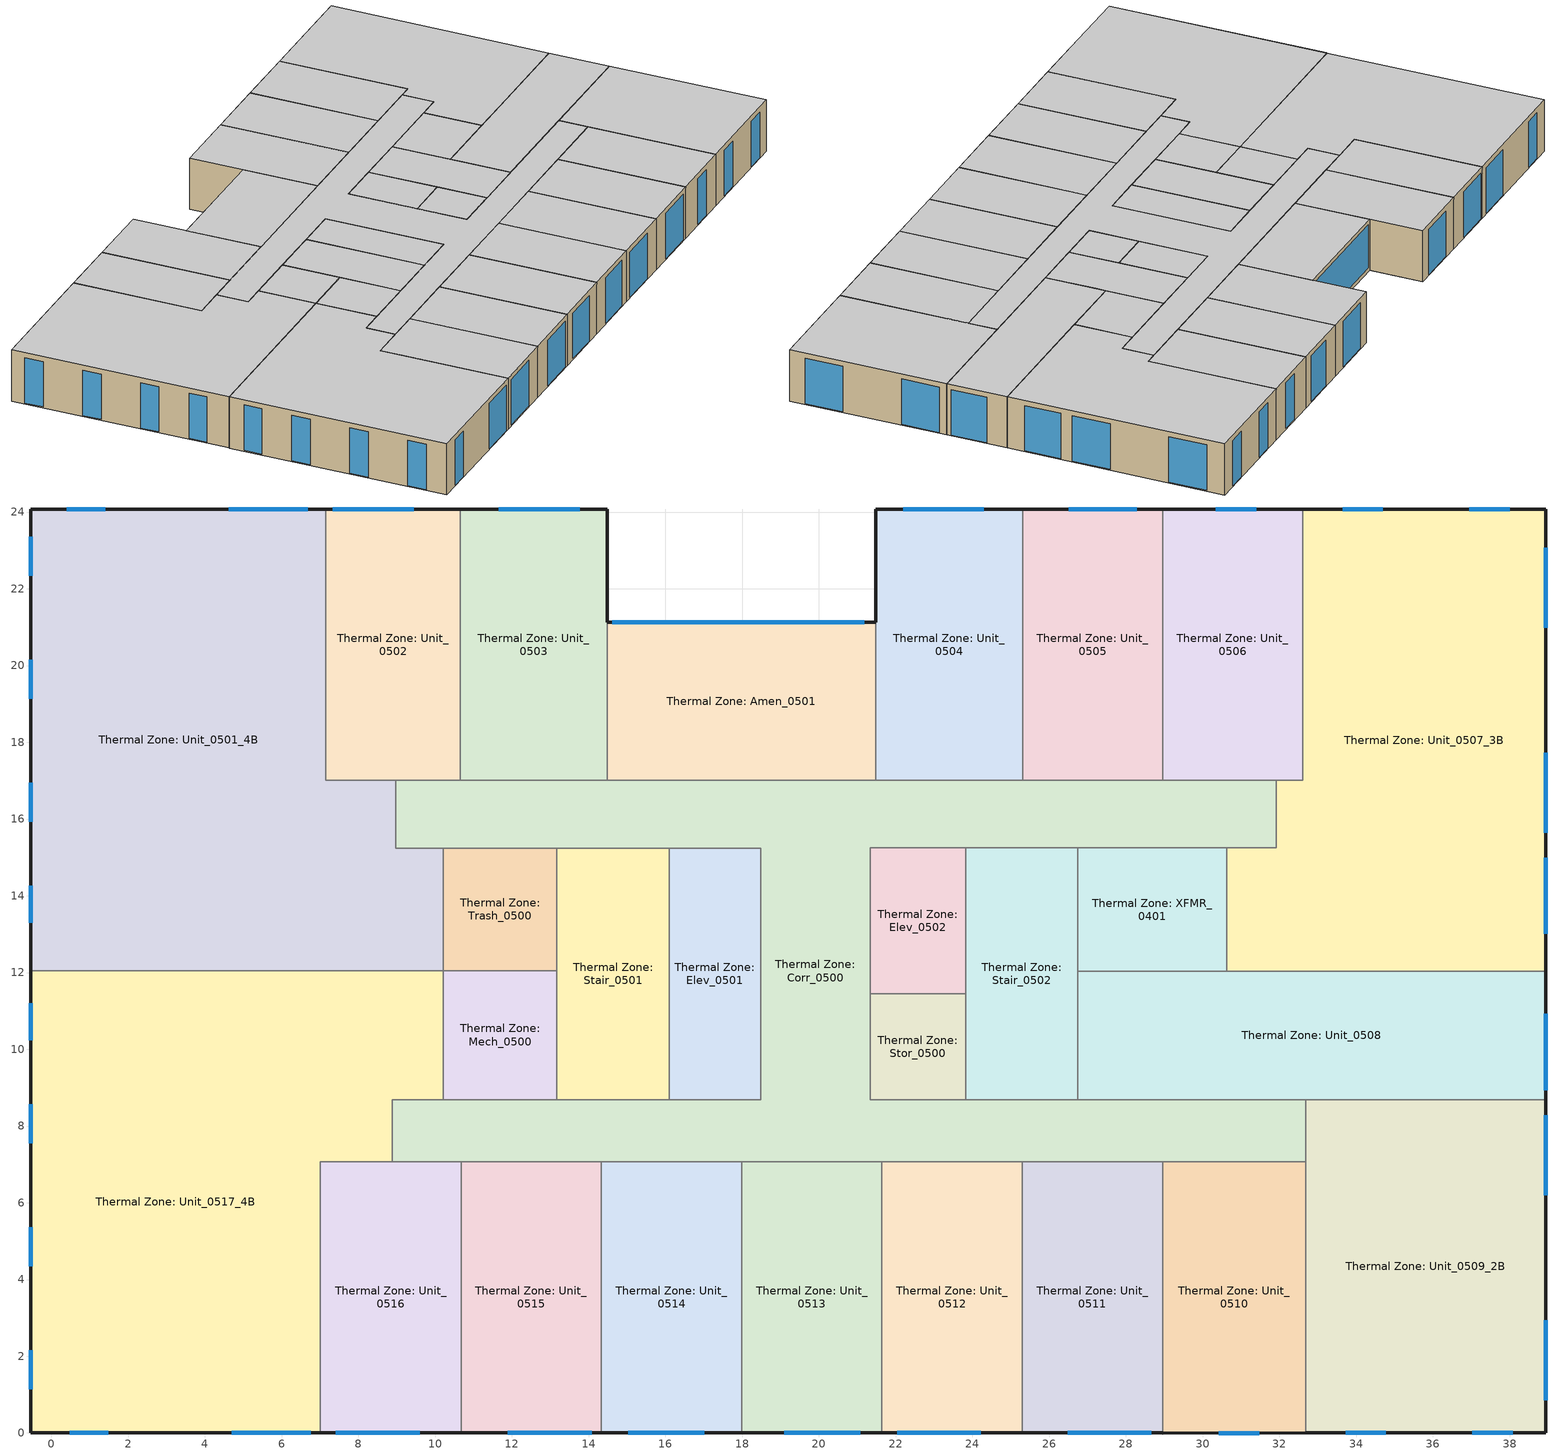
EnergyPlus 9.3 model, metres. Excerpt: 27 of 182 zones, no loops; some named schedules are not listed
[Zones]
Thermal Zone: Amen_0501
 floor to Thermal Zone: Amen_0400 (Interior Floor): 21.48,21.13 21.48,17.01 14.48,17.01 14.48,21.13 z14.35
 wall outside (SEC-2015 Comm Group R AG ExtWall SteelFrame: R-19 + R-8.5 CI): 21.48,21.13 14.48,21.13 z14.35:17.3
 wall to Thermal Zone: Unit_0504 (Interior Wall): 21.48,17.01 21.48,21.13 z14.35:17.3
 wall to Thermal Zone: Corr_0500 (Interior Wall): 14.48,17.01 21.48,17.01 z14.35:17.3
 wall to Thermal Zone: Unit_0503 (Interior Wall): 14.48,21.13 14.48,17.01 z14.35:17.3
 window (SEC-2015 Glazing - Fixed Metal Frame - SEW): 21.19,21.13 14.62,21.13 z14.58:17.06
 ceiling adiabatic (Interior Ceiling): 21.48,17.01 21.48,21.13 14.48,21.13 14.48,17.01 z17.3
Thermal Zone: Corr_0500
 floor to Thermal Zone: Corr_0400 (Interior Floor): 8.97,17.01 31.92,17.01 31.92,15.25 21.34,15.25 21.34,8.69 32.69,8.69 32.69,7.07 8.88,7.07 8.88,8.69 18.48,8.69 18.48,15.24 8.97,15.24 z14.35
 wall to Thermal Zone: Unit_0509_2B (Interior Wall): 32.69,7.07 32.69,8.69 z14.35:17.3
 wall to Thermal Zone: Unit_0510 (Interior Wall): 28.96,7.07 32.69,7.07 z14.35:17.3
 wall to Thermal Zone: Unit_0511 (Interior Wall): 25.3,7.07 28.96,7.07 z14.35:17.3
 wall to Thermal Zone: Unit_0512 (Interior Wall): 21.64,7.07 25.3,7.07 z14.35:17.3
 wall to Thermal Zone: Unit_0513 (Interior Wall): 18,7.07 21.64,7.07 z14.35:17.3
 wall to Thermal Zone: Unit_0514 (Interior Wall): 14.33,7.07 18,7.07 z14.35:17.3
 wall to Thermal Zone: Unit_0515 (Interior Wall): 10.68,7.07 14.33,7.07 z14.35:17.3
 wall to Thermal Zone: Unit_0516 (Interior Wall): 8.88,7.07 10.68,7.07 z14.35:17.3
 wall to Thermal Zone: Unit_0517_4B (Interior Wall): 10.21,8.69 8.88,8.69 8.88,7.07 z14.35:17.3
 wall to Thermal Zone: Mech_0500 (Interior Wall): 13.17,8.69 10.21,8.69 z14.35:17.3
 wall to Thermal Zone: Stair_0501 (Interior Wall): 16.1,8.69 13.17,8.69 / 13.17,15.24 16.1,15.24 z14.35:17.3
 wall to Thermal Zone: Elev_0501 (Interior Wall): 16.1,15.24 18.48,15.24 18.48,8.69 16.1,8.69 z14.35:17.3
 wall to Thermal Zone: Trash_0500 (Interior Wall): 10.21,15.24 13.17,15.24 z14.35:17.3
 wall to Thermal Zone: Unit_0501_4B (Interior Wall): 8.97,17.01 8.97,15.24 10.21,15.24 z14.35:17.3
 wall to Thermal Zone: Unit_0502 (Interior Wall): 10.66,17.01 8.97,17.01 z14.35:17.3
 wall to Thermal Zone: Unit_0503 (Interior Wall): 14.48,17.01 10.66,17.01 z14.35:17.3
 wall to Thermal Zone: Unit_0504 (Interior Wall): 25.31,17.01 21.48,17.01 z14.35:17.3
 wall to Thermal Zone: Unit_0505 (Interior Wall): 28.96,17.01 25.31,17.01 z14.35:17.3
 wall to Thermal Zone: Unit_0506 (Interior Wall): 31.92,17.01 28.96,17.01 z14.35:17.3
 wall to Thermal Zone: Unit_0507_3B (Interior Wall): 30.63,15.25 31.92,15.25 31.92,17.01 z14.35:17.3
 wall to Thermal Zone: XFMR_0401 (Interior Wall): 26.75,15.25 30.63,15.25 z14.35:17.3
 wall to Thermal Zone: Stair_0502 (Interior Wall): 23.83,15.25 26.75,15.25 / 26.75,8.69 23.83,8.69 z14.35:17.3
 wall to Thermal Zone: Elev_0502 (Interior Wall): 21.34,11.44 21.34,15.25 23.83,15.25 z14.35:17.3
 wall to Thermal Zone: Stor_0500 (Interior Wall): 23.83,8.69 21.34,8.69 21.34,11.44 z14.35:17.3
 wall to Thermal Zone: Unit_0508 (Interior Wall): 32.69,8.69 26.75,8.69 z14.35:17.3
 ceiling adiabatic (Interior Ceiling): 32.69,7.07 32.69,8.69 21.34,8.69 21.34,15.25 31.92,15.25 31.92,17.01 8.97,17.01 8.97,15.24 18.48,15.24 18.48,8.69 8.88,8.69 8.88,7.07 z17.3
Thermal Zone: Elev_0501
 floor to Thermal Zone: Elev_0401 (Interior Floor): 18.48,15.24 18.48,8.69 16.1,8.69 16.1,15.24 z14.35
 wall to Thermal Zone: Stair_0501 (Interior Wall): 16.1,15.24 16.1,8.69 z14.35:17.3
 ceiling adiabatic (Interior Ceiling): 16.1,8.69 18.48,8.69 18.48,15.24 16.1,15.24 z17.3
Thermal Zone: Elev_0502
 floor to Thermal Zone: Elev_0402 (Interior Floor): 23.83,15.25 23.83,11.44 21.34,11.44 21.34,15.25 z14.35
 wall to Thermal Zone: Stor_0500 (Interior Wall): 21.34,11.44 23.83,11.44 z14.35:17.3
 wall to Thermal Zone: Stair_0502 (Interior Wall): 23.83,11.44 23.83,15.25 z14.35:17.3
 ceiling adiabatic (Interior Ceiling): 23.83,11.44 23.83,15.25 21.34,15.25 21.34,11.44 z17.3
Thermal Zone: Mech_0500
 floor to Thermal Zone: Mech_0400 (Interior Floor): 13.17,12.05 13.17,8.69 10.21,8.69 10.21,12.05 z14.35
 wall to Thermal Zone: Trash_0500 (Interior Wall): 13.17,12.05 10.21,12.05 z14.35:17.3
 wall to Thermal Zone: Stair_0501 (Interior Wall): 13.17,8.69 13.17,12.05 z14.35:17.3
 wall to Thermal Zone: Unit_0517_4B (Interior Wall): 10.21,12.05 10.21,8.69 z14.35:17.3
 ceiling adiabatic (Interior Ceiling): 13.17,8.69 13.17,12.05 10.21,12.05 10.21,8.69 z17.3
Thermal Zone: Stair_0501
 floor to Thermal Zone: Stair_0401 (Interior Floor): 16.1,15.24 16.1,8.69 13.17,8.69 13.17,15.24 z14.35
 wall to Thermal Zone: Trash_0500 (Interior Wall): 13.17,15.24 13.17,12.05 z14.35:17.3
 ceiling adiabatic (Interior Ceiling): 13.17,8.69 16.1,8.69 16.1,15.24 13.17,15.24 z17.3
Thermal Zone: Stair_0502
 floor to Thermal Zone: Stair_0402 (Interior Floor): 26.75,15.25 26.75,8.69 23.83,8.69 23.83,15.25 z14.35
 wall to Thermal Zone: Stor_0500 (Interior Wall): 23.83,11.44 23.83,8.69 z14.35:17.3
 wall to Thermal Zone: XFMR_0401 (Interior Wall): 26.75,12.03 26.75,15.25 z14.35:17.3
 wall to Thermal Zone: Unit_0508 (Interior Wall): 26.75,8.69 26.75,11.48 26.75,12.03 z14.35:17.3
 ceiling adiabatic (Interior Ceiling): 26.75,8.69 26.75,15.25 23.83,15.25 23.83,8.69 z17.3
Thermal Zone: Stor_0500
 floor to Thermal Zone: Stor_0400 (Interior Floor): 21.34,11.44 23.83,11.44 23.83,8.69 21.34,8.69 z14.35
 ceiling adiabatic (Interior Ceiling): 23.83,8.69 23.83,11.44 21.34,11.44 21.34,8.69 z17.3
Thermal Zone: Trash_0500
 floor to Thermal Zone: Trash_0400 (Interior Floor): 13.17,15.24 13.17,12.05 10.21,12.05 10.21,15.24 z14.35
 wall to Thermal Zone: Unit_0501_4B (Interior Wall): 10.21,15.24 10.21,12.05 z14.35:17.3
 ceiling adiabatic (Interior Ceiling): 13.17,12.05 13.17,15.24 10.21,15.24 10.21,12.05 z17.3
Thermal Zone: Unit_0501_4B
 floor to Thermal Zone: Unit_0401_4B (Interior Floor): -0.53,24.08 7.15,24.08 7.15,17.01 8.97,17.01 8.97,15.24 10.21,15.24 10.21,12.05 -0.53,12.05 z14.35
 wall outside (SEC-2015 Comm Group R AG ExtWall SteelFrame: R-19 + R-8.5 CI): 7.15,24.08 -0.53,24.08 -0.53,12.05 z14.35:17.3
 wall to Thermal Zone: Unit_0502 (Interior Wall): 8.97,17.01 7.15,17.01 7.15,24.08 z14.35:17.3
 wall to Thermal Zone: Unit_0517_4B (Interior Wall): -0.53,12.05 10.21,12.05 z14.35:17.3
 window (SEC-2015 Glazing - Fixed Metal Frame - SEW): 6.69,24.08 4.62,24.08 / 1.41,24.08 0.4,24.08 z14.4:17.02
 window (SEC-2015 Glazing - Fixed Metal Frame - N 1): -0.53,23.36 -0.53,22.34 / -0.53,20.15 -0.53,19.13 / -0.53,16.94 -0.53,15.93 / -0.53,14.26 -0.53,13.29 z14.4:17.02
 ceiling adiabatic (Interior Ceiling): 10.21,12.05 10.21,15.24 8.97,15.24 8.97,17.01 7.15,17.01 7.15,24.08 -0.53,24.08 -0.53,12.05 z17.3
Thermal Zone: Unit_0502
 floor to Thermal Zone: Unit_0402 (Interior Floor): 10.66,24.08 10.66,17.01 7.15,17.01 7.15,24.08 z14.35
 wall outside (SEC-2015 Comm Group R AG ExtWall SteelFrame: R-19 + R-8.5 CI): 10.66,24.08 7.15,24.08 z14.35:17.3
 wall to Thermal Zone: Unit_0503 (Interior Wall): 10.66,17.01 10.66,17.07 10.66,24.08 z14.35:17.3
 window (SEC-2015 Glazing - Fixed Metal Frame - SEW): 9.45,24.08 7.33,24.08 z14.4:17.02
 ceiling adiabatic (Interior Ceiling): 10.66,17.01 10.66,24.08 7.15,24.08 7.15,17.01 z17.3
Thermal Zone: Unit_0503
 floor to Thermal Zone: Unit_0403 (Interior Floor): 10.66,24.08 14.48,24.08 14.48,17.01 10.66,17.01 z14.35
 wall outside (SEC-2015 Comm Group R AG ExtWall SteelFrame: R-19 + R-8.5 CI): 14.48,21.13 14.48,24.08 10.66,24.08 z14.35:17.3
 window (SEC-2015 Glazing - Fixed Metal Frame - SEW): 13.77,24.08 11.66,24.08 z14.4:17.02
 ceiling adiabatic (Interior Ceiling): 14.48,17.01 14.48,24.08 10.66,24.08 10.66,17.01 z17.3
Thermal Zone: Unit_0504
 floor to Thermal Zone: Unit_0404 (Interior Floor): 25.31,24.08 25.31,17.01 21.48,17.01 21.48,24.08 z14.35
 wall outside (SEC-2015 Comm Group R AG ExtWall SteelFrame: R-19 + R-8.5 CI): 25.31,24.08 21.48,24.08 21.48,21.13 z14.35:17.3
 wall to Thermal Zone: Unit_0505 (Interior Wall): 25.31,17.01 25.31,17.07 25.31,24.08 z14.35:17.3
 window (SEC-2015 Glazing - Fixed Metal Frame - SEW): 24.3,24.08 22.19,24.08 z14.4:17.02
 ceiling adiabatic (Interior Ceiling): 25.31,17.01 25.31,24.08 21.48,24.08 21.48,17.01 z17.3
Thermal Zone: Unit_0505
 floor to Thermal Zone: Unit_0405 (Interior Floor): 28.96,24.08 28.96,17.01 25.31,17.01 25.31,24.08 z14.35
 wall outside (SEC-2015 Comm Group R AG ExtWall SteelFrame: R-19 + R-8.5 CI): 28.96,24.08 25.31,24.08 z14.35:17.3
 wall to Thermal Zone: Unit_0506 (Interior Wall): 28.96,17.01 28.96,24.08 z14.35:17.3
 window (SEC-2015 Glazing - Fixed Metal Frame - SEW): 28.28,24.08 26.51,24.08 z14.4:17.02
 ceiling adiabatic (Interior Ceiling): 28.96,17.01 28.96,24.08 25.31,24.08 25.31,17.01 z17.3
Thermal Zone: Unit_0506
 floor to Thermal Zone: Unit_0406 (Interior Floor): 32.61,24.08 32.61,17.01 28.96,17.01 28.96,24.08 z14.35
 wall outside (SEC-2015 Comm Group R AG ExtWall SteelFrame: R-19 + R-8.5 CI): 32.61,24.08 28.96,24.08 z14.35:17.3
 wall to Thermal Zone: Unit_0507_3B (Interior Wall): 31.92,17.01 32.61,17.01 32.61,24.08 z14.35:17.3
 window (SEC-2015 Glazing - Fixed Metal Frame - SEW): 31.4,24.08 30.35,24.08 z14.4:17.02
 ceiling adiabatic (Interior Ceiling): 32.61,17.01 32.61,24.08 28.96,24.08 28.96,17.01 z17.3
Thermal Zone: Unit_0507_3B
 floor to Thermal Zone: Unit_0407_3B (Interior Floor): 38.94,24.08 38.94,12.03 30.63,12.03 30.63,15.25 31.92,15.25 31.92,17.01 32.61,17.01 32.61,24.08 z14.35
 wall outside (SEC-2015 Comm Group R AG ExtWall SteelFrame: R-19 + R-8.5 CI): 38.94,12.03 38.94,24.08 32.61,24.08 z14.35:17.3
 wall to Thermal Zone: Unit_0508 (Interior Wall): 30.63,12.03 32.79,12.03 38.94,12.03 z14.35:17.3
 wall to Thermal Zone: XFMR_0401 (Interior Wall): 30.63,15.25 30.63,12.03 z14.35:17.3
 window (SEC-2015 Glazing - Fixed Metal Frame - SEW): 38.94,13.01 38.94,14.99 / 38.94,15.64 38.94,17.73 / 38.94,20.98 38.94,23.07 / 38,24.08 36.95,24.08 / 34.7,24.08 33.65,24.08 z14.4:17.02
 ceiling adiabatic (Interior Ceiling): 38.94,12.03 38.94,24.08 32.61,24.08 32.61,17.01 31.92,17.01 31.92,15.25 30.63,15.25 30.63,12.03 z17.3
Thermal Zone: Unit_0508
 floor to Thermal Zone: Unit_0408 (Interior Floor): 38.94,12.03 38.94,8.69 26.75,8.69 26.75,12.03 z14.35
 wall outside (SEC-2015 Comm Group R AG ExtWall SteelFrame: R-19 + R-8.5 CI): 38.94,8.69 38.94,12.03 z14.35:17.3
 wall to Thermal Zone: XFMR_0401 (Interior Wall): 30.63,12.03 26.75,12.03 z14.35:17.3
 wall to Thermal Zone: Unit_0509_2B (Interior Wall): 32.69,8.69 38.94,8.69 z14.35:17.3
 window (SEC-2015 Glazing - Fixed Metal Frame - SEW): 38.94,8.93 38.94,10.92 z14.4:17.02
 ceiling adiabatic (Interior Ceiling): 38.94,8.69 38.94,12.03 26.75,12.03 26.75,8.69 z17.3
Thermal Zone: Unit_0509_2B
 floor to Thermal Zone: Unit_0409_2B (Interior Floor): 38.94,8.69 38.94,0 32.69,0 32.69,8.69 z14.35
 wall outside (SEC-2015 Comm Group R AG ExtWall SteelFrame: R-19 + R-8.5 CI): 32.69,0 38.94,0 38.94,8.69 z14.35:17.3
 wall to Thermal Zone: Unit_0510 (Interior Wall): 32.69,7.07 32.69,0 z14.35:17.3
 window (SEC-2015 Glazing - Fixed Metal Frame - SEW): 38.94,6.2 38.94,8.29 / 38.94,0.86 38.94,2.94 / 33.73,0 34.78,0 / 37.03,0 38.08,0 z14.4:17.02
 ceiling adiabatic (Interior Ceiling): 38.94,0 38.94,8.69 32.69,8.69 32.69,0 z17.3
Thermal Zone: Unit_0510
 floor to Thermal Zone: Unit_0410 (Interior Floor): 32.69,7.07 32.69,0 28.96,0 28.96,7.07 z14.35
 wall outside (SEC-2015 Comm Group R AG ExtWall SteelFrame: R-19 + R-8.5 CI): 28.96,0 32.69,0 z14.35:17.3
 wall to Thermal Zone: Unit_0511 (Interior Wall): 28.96,7.07 28.96,0 z14.35:17.3
 window (SEC-2015 Glazing - Fixed Metal Frame - SEW): 30.42,0 31.47,0 z14.4:17.02
 ceiling adiabatic (Interior Ceiling): 28.96,0 32.69,0 32.69,7.07 28.96,7.07 z17.3
Thermal Zone: Unit_0511
 floor to Thermal Zone: Unit_0411 (Interior Floor): 28.96,7.07 28.96,0 25.3,0 25.3,7.07 z14.35
 wall outside (SEC-2015 Comm Group R AG ExtWall SteelFrame: R-19 + R-8.5 CI): 25.3,0 28.96,0 z14.35:17.3
 wall to Thermal Zone: Unit_0512 (Interior Wall): 25.3,7.07 25.3,0 z14.35:17.3
 window (SEC-2015 Glazing - Fixed Metal Frame - SEW): 26.49,0 28.66,0 z14.4:17.02
 ceiling adiabatic (Interior Ceiling): 28.96,0 28.96,7.07 25.3,7.07 25.3,0 z17.3
Thermal Zone: Unit_0512
 floor to Thermal Zone: Unit_0412 (Interior Floor): 25.3,7.07 25.3,0 21.64,0 21.64,7.07 z14.35
 wall outside (SEC-2015 Comm Group R AG ExtWall SteelFrame: R-19 + R-8.5 CI): 21.64,0 25.3,0 z14.35:17.3
 wall to Thermal Zone: Unit_0513 (Interior Wall): 21.64,7.07 21.64,0 z14.35:17.3
 window (SEC-2015 Glazing - Fixed Metal Frame - SEW): 22.04,0 24.21,0 z14.4:17.02
 ceiling adiabatic (Interior Ceiling): 25.3,0 25.3,7.07 21.64,7.07 21.64,0 z17.3
Thermal Zone: Unit_0513
 floor to Thermal Zone: Unit_0413 (Interior Floor): 21.64,7.07 21.64,0 18,0 18,7.07 z14.35
 wall outside (SEC-2015 Comm Group R AG ExtWall SteelFrame: R-19 + R-8.5 CI): 18,0 21.64,0 z14.35:17.3
 wall to Thermal Zone: Unit_0514 (Interior Wall): 18,7.07 18,0 z14.35:17.3
 window (SEC-2015 Glazing - Fixed Metal Frame - SEW): 19.1,0 21.08,0 z14.4:17.02
 ceiling adiabatic (Interior Ceiling): 18,0 21.64,0 21.64,7.07 18,7.07 z17.3
Thermal Zone: Unit_0514
 floor to Thermal Zone: Unit_0414 (Interior Floor): 18,7.07 18,0 14.33,0 14.33,7.07 z14.35
 wall outside (SEC-2015 Comm Group R AG ExtWall SteelFrame: R-19 + R-8.5 CI): 14.33,0 18,0 z14.35:17.3
 wall to Thermal Zone: Unit_0515 (Interior Wall): 14.33,7.07 14.33,0 z14.35:17.3
 window (SEC-2015 Glazing - Fixed Metal Frame - SEW): 15.04,0 17.02,0 z14.4:17.02
 ceiling adiabatic (Interior Ceiling): 14.33,0 18,0 18,7.07 14.33,7.07 z17.3
Thermal Zone: Unit_0515
 floor to Thermal Zone: Unit_0415 (Interior Floor): 14.33,7.07 14.33,0 10.68,0 10.68,7.07 z14.35
 wall outside (SEC-2015 Comm Group R AG ExtWall SteelFrame: R-19 + R-8.5 CI): 10.68,0 14.33,0 z14.35:17.3
 wall to Thermal Zone: Unit_0516 (Interior Wall): 10.68,7.07 10.68,0 z14.35:17.3
 window (SEC-2015 Glazing - Fixed Metal Frame - SEW): 11.89,0 14.08,0 z14.4:17.02
 ceiling adiabatic (Interior Ceiling): 14.33,0 14.33,7.07 10.68,7.07 10.68,0 z17.3
Thermal Zone: Unit_0516
 floor to Thermal Zone: Unit_0416 (Interior Floor): 10.68,7.07 10.68,0 7.01,0 7.01,7.07 z14.35
 wall outside (SEC-2015 Comm Group R AG ExtWall SteelFrame: R-19 + R-8.5 CI): 7.01,0 10.68,0 z14.35:17.3
 wall to Thermal Zone: Unit_0517_4B (Interior Wall): 8.88,7.07 7.01,7.07 7.01,5.98 7.01,0 z14.35:17.3
 window (SEC-2015 Glazing - Fixed Metal Frame - SEW): 7.41,0 9.6,0 z14.4:17.02
 ceiling adiabatic (Interior Ceiling): 10.68,0 10.68,7.07 7.01,7.07 7.01,0 z17.3
Thermal Zone: Unit_0517_4B
 floor to Thermal Zone: Unit_0417_4B (Interior Floor): 10.21,12.05 10.21,8.69 8.88,8.69 8.88,7.07 7.01,7.07 7.01,0 -0.53,0 -0.53,12.05 z14.35
 wall outside (SEC-2015 Comm Group R AG ExtWall SteelFrame: R-19 + R-8.5 CI): -0.53,12.05 -0.53,12.04 -0.53,0 7.01,0 z14.35:17.3
 window (SEC-2015 Glazing - Fixed Metal Frame - SEW): 4.7,0 6.76,0 / 0.48,0 1.48,0 z14.4:17.02
 window (SEC-2015 Glazing - Fixed Metal Frame - N 1): -0.53,11.21 -0.53,10.24 / -0.53,8.57 -0.53,7.55 / -0.53,5.37 -0.53,4.35 / -0.53,2.16 -0.53,1.14 z14.4:17.02
 ceiling adiabatic (Interior Ceiling): 7.01,0 7.01,7.07 8.88,7.07 8.88,8.69 10.21,8.69 10.21,12.05 -0.53,12.05 -0.53,0 z17.3
Thermal Zone: XFMR_0401
 floor to Thermal Zone: Elec_0400 (Interior Floor): 30.63,15.25 30.63,12.03 26.75,12.03 26.75,15.25 z14.35
 ceiling adiabatic (Interior Ceiling): 30.63,12.03 30.63,15.25 26.75,15.25 26.75,12.03 z17.3
[Building]
1300 NE 45th: North Axis {deg}=90
[Site:Location]
SEATTLE: Latitude {deg}=47.45; Longitude {deg}=-122.3; Time Zone {hr}=-8; Elevation {m}=122
[SizingPeriod:DesignDay] Month=8; Day of Month=21; Day Type=SummerDesignDay; Daily Dry-Bulb Temperature Range {deltaC}=10.4; Dry-Bulb Temperature Range Modifier Type=DefaultMultipliers; Barometric Pressure {Pa}=99868; Wind Speed {m/s}=4.2; Wind Direction {deg}=350; Rain Indicator=No; Snow Indicator=No; Daylight Saving Time Indicator=No; Solar Model Indicator=ASHRAETau; ASHRAE Clear Sky Optical Depth for Beam Irradiance (taub)=0.352; ASHRAE Clear Sky Optical Depth for Diffuse Irradiance (taud)=2.561
Name | Maximum Dry-Bulb Temperature {C} | Humidity Condition Type | Wetbulb or DewPoint at Maximum Dry-Bulb {C} | Enthalpy at Maximum Dry-Bulb {J/kg}
SEATTLE Ann Clg .4% Condns DB=>MWB | 29.4 | Wetbulb | 18.3
SEATTLE Ann Clg .4% Condns DP=>MDB | 20.8 | Dewpoint | 15.9
SEATTLE Ann Clg .4% Condns Enth=>MDB | 28.2 | Enthalpy |  | 54700
SEATTLE Ann Clg .4% Condns WB=>MDB | 27.9 | Wetbulb | 19.2
[Material] Thermal Absorptance=0.9
Name | Roughness | Thickness {m} | Conductivity {W/m-K} | Density {kg/m3} | Specific Heat {J/kg-K} | Solar Absorptance | Visible Absorptance
5/8 in. Gypsum Board | MediumSmooth | 0.0159 | 0.16 | 800 | 1090 | 0.7 | 0.7
F16 Acoustic tile | MediumSmooth | 0.0191 | 0.06 | 368 | 590 | 0.3 | 0.3
G01a 19mm gypsum board | MediumSmooth | 0.019 | 0.16 | 800 | 1090 | 0.4 | 0.4
M11 100mm lightweight concrete | MediumRough | 0.1016 | 0.53 | 1280 | 840 | 0.5 | 0.5
R-19 Cavity (R-7.1 eff) | MediumSmooth | 0.0287823 | 0.0230188 | 16.0185 | 1130.436 | 0.7 | 0.7
R-8.5 CI | MediumSmooth | 0.0344576 | 0.0230188 | 16.0185 | 1130.436 | 0.7 | 0.7
Stucco - 7/8 inch | Smooth | 0.022352 | 0.701106 | 1855.1 | 837.36 | 0.7 | 0.7
[Material:AirGap]
Name | Thermal Resistance {m2-K/W}
F04 Wall air space resistance | 0.15
F05 Ceiling air space resistance | 0.18
[WindowMaterial:SimpleGlazingSystem] U-Factor {W/m2-K}=2.15774; Visible Transmittance=0.6
Name | Solar Heat Gain Coefficient
SEC-2015 Glazing - Fixed Metal Frame - N - Material | 0.53
SEC-2015 Glazing - Fixed Metal Frame - SEW - Material | 0.35
[Construction]
Interior Ceiling: M11 100mm lightweight concrete, F05 Ceiling air space resistance, F16 Acoustic tile
Interior Floor: F16 Acoustic tile, F05 Ceiling air space resistance, M11 100mm lightweight concrete
Interior Wall: G01a 19mm gypsum board, F04 Wall air space resistance, G01a 19mm gypsum board
SEC-2015 Comm Group R AG ExtWall SteelFrame: R-19 + R-8.5 CI: Stucco - 7/8 inch, 5/8 in. Gypsum Board, R-8.5 CI, R-19 Cavity (R-7.1 eff), 5/8 in. Gypsum Board
SEC-2015 Glazing - Fixed Metal Frame - N 1: SEC-2015 Glazing - Fixed Metal Frame - N - Material
SEC-2015 Glazing - Fixed Metal Frame - SEW: SEC-2015 Glazing - Fixed Metal Frame - SEW - Material
[Zone] Multiplier=6
Thermal Zone: Amen_0501; Thermal Zone: Corr_0500; Thermal Zone: Elev_0501; Thermal Zone: Elev_0502; Thermal Zone: Mech_0500; Thermal Zone: Stair_0501; Thermal Zone: Stair_0502; Thermal Zone: Stor_0500; Thermal Zone: Trash_0500; Thermal Zone: Unit_0501_4B; Thermal Zone: Unit_0502; Thermal Zone: Unit_0503; Thermal Zone: Unit_0504; Thermal Zone: Unit_0505; Thermal Zone: Unit_0506; Thermal Zone: Unit_0507_3B; Thermal Zone: Unit_0508; Thermal Zone: Unit_0509_2B; Thermal Zone: Unit_0510; Thermal Zone: Unit_0511; Thermal Zone: Unit_0512; Thermal Zone: Unit_0513; Thermal Zone: Unit_0514; Thermal Zone: Unit_0515; Thermal Zone: Unit_0516; Thermal Zone: Unit_0517_4B; Thermal Zone: XFMR_0401
[ZoneControl:Thermostat]
Name | Zone or ZoneList | Control Type Schedule | Control 1
Thermal Zone: Amen_0501 Thermostat | Thermal Zone: Amen_0501 | Thermal Zone: Amen_0501 Thermostat Schedule | Thermostat Setpoint Dual Setpoint 169
Thermal Zone: Corr_0500 Thermostat | Thermal Zone: Corr_0500 | Thermal Zone: Corr_0500 Thermostat Schedule | Thermostat Setpoint Dual Setpoint 156
Thermal Zone: Unit_0501_4B Thermostat | Thermal Zone: Unit_0501_4B | Thermal Zone: Unit_0501_4B Thermostat Schedule | Thermostat Setpoint Dual Setpoint 159
Thermal Zone: Unit_0502 Thermostat | Thermal Zone: Unit_0502 | Thermal Zone: Unit_0502 Thermostat Schedule | Thermostat Setpoint Dual Setpoint 168
Thermal Zone: Unit_0503 Thermostat | Thermal Zone: Unit_0503 | Thermal Zone: Unit_0503 Thermostat Schedule | Thermostat Setpoint Dual Setpoint 172
Thermal Zone: Unit_0504 Thermostat | Thermal Zone: Unit_0504 | Thermal Zone: Unit_0504 Thermostat Schedule | Thermostat Setpoint Dual Setpoint 160
Thermal Zone: Unit_0505 Thermostat | Thermal Zone: Unit_0505 | Thermal Zone: Unit_0505 Thermostat Schedule | Thermostat Setpoint Dual Setpoint 178
Thermal Zone: Unit_0506 Thermostat | Thermal Zone: Unit_0506 | Thermal Zone: Unit_0506 Thermostat Schedule | Thermostat Setpoint Dual Setpoint 167
Thermal Zone: Unit_0507_3B Thermostat | Thermal Zone: Unit_0507_3B | Thermal Zone: Unit_0507_3B Thermostat Schedule | Thermostat Setpoint Dual Setpoint 174
Thermal Zone: Unit_0508 Thermostat | Thermal Zone: Unit_0508 | Thermal Zone: Unit_0508 Thermostat Schedule | Thermostat Setpoint Dual Setpoint 165
Thermal Zone: Unit_0509_2B Thermostat | Thermal Zone: Unit_0509_2B | Thermal Zone: Unit_0509_2B Thermostat Schedule | Thermostat Setpoint Dual Setpoint 182
Thermal Zone: Unit_0510 Thermostat | Thermal Zone: Unit_0510 | Thermal Zone: Unit_0510 Thermostat Schedule | Thermostat Setpoint Dual Setpoint 179
Thermal Zone: Unit_0511 Thermostat | Thermal Zone: Unit_0511 | Thermal Zone: Unit_0511 Thermostat Schedule | Thermostat Setpoint Dual Setpoint 173
Thermal Zone: Unit_0512 Thermostat | Thermal Zone: Unit_0512 | Thermal Zone: Unit_0512 Thermostat Schedule | Thermostat Setpoint Dual Setpoint 176
Thermal Zone: Unit_0513 Thermostat | Thermal Zone: Unit_0513 | Thermal Zone: Unit_0513 Thermostat Schedule | Thermostat Setpoint Dual Setpoint 158
Thermal Zone: Unit_0514 Thermostat | Thermal Zone: Unit_0514 | Thermal Zone: Unit_0514 Thermostat Schedule | Thermostat Setpoint Dual Setpoint 171
Thermal Zone: Unit_0515 Thermostat | Thermal Zone: Unit_0515 | Thermal Zone: Unit_0515 Thermostat Schedule | Thermostat Setpoint Dual Setpoint 177
Thermal Zone: Unit_0516 Thermostat | Thermal Zone: Unit_0516 | Thermal Zone: Unit_0516 Thermostat Schedule | Thermostat Setpoint Dual Setpoint 181
Thermal Zone: Unit_0517_4B Thermostat | Thermal Zone: Unit_0517_4B | Thermal Zone: Unit_0517_4B Thermostat Schedule | Thermostat Setpoint Dual Setpoint 163
Thermal Zone: XFMR_0401 Thermostat | Thermal Zone: XFMR_0401 | Thermal Zone: XFMR_0401 Thermostat Schedule | Thermostat Setpoint Dual Setpoint 164
[ThermostatSetpoint:DualSetpoint]
Name | Heating Setpoint Temperature Schedule | Cooling Setpoint Temperature Schedule
Thermostat Setpoint Dual Setpoint 169 | SEC2015-MF-Amenity_HtgSetp | SEC2015-MF-Amenity_ClgSetp
Thermostat Setpoint Dual Setpoint 156 | SEC2015-MF-Corridor_HtgSetp | SEC2015-MF-Corridor_ClgSetp
Thermostat Setpoint Dual Setpoint 159; Thermostat Setpoint Dual Setpoint 168; Thermostat Setpoint Dual Setpoint 172; Thermostat Setpoint Dual Setpoint 160; Thermostat Setpoint Dual Setpoint 178; Thermostat Setpoint Dual Setpoint 167; Thermostat Setpoint Dual Setpoint 174; Thermostat Setpoint Dual Setpoint 165; Thermostat Setpoint Dual Setpoint 182; Thermostat Setpoint Dual Setpoint 179; Thermostat Setpoint Dual Setpoint 173; Thermostat Setpoint Dual Setpoint 176; Thermostat Setpoint Dual Setpoint 158; Thermostat Setpoint Dual Setpoint 171; Thermostat Setpoint Dual Setpoint 177; Thermostat Setpoint Dual Setpoint 181; Thermostat Setpoint Dual Setpoint 163 | SEC2015-MF-Apartment_HtgSetp | SEC2015-MF-Apartment_ClgSetp
Thermostat Setpoint Dual Setpoint 164 | SEC2015-MF-ElecMech_HtgSetp | SEC2015-MF-ElecMech_ClgSetp
[Sizing:Zone] Zone Cooling Design Supply Air Temperature Input Method=SupplyAirTemperature; Zone Cooling Design Supply Air Temperature {C}=12.7778; Zone Cooling Design Supply Air Temperature Difference {deltaC}=11.11; Zone Heating Design Supply Air Temperature Input Method=SupplyAirTemperature; Zone Heating Design Supply Air Temperature {C}=32.2222; Zone Heating Design Supply Air Temperature Difference {deltaC}=11.11; Zone Cooling Design Supply Air Humidity Ratio {kgWater/kgDryAir}=0.0085; Zone Heating Design Supply Air Humidity Ratio {kgWater/kgDryAir}=0.008; Cooling Design Air Flow Method=DesignDay; Cooling Design Air Flow Rate {m3/s}=0; Cooling Minimum Air Flow per Zone Floor Area {m3/s-m2}=0.000762; Cooling Minimum Air Flow {m3/s}=0; Cooling Minimum Air Flow Fraction=0; Heating Design Air Flow Method=DesignDay; Heating Design Air Flow Rate {m3/s}=0; Heating Maximum Air Flow per Zone Floor Area {m3/s-m2}=0.002032; Heating Maximum Air Flow {m3/s}=0.141576; Heating Maximum Air Flow Fraction=0.3; Account for Dedicated Outdoor Air System=No
Name | Design Specification Outdoor Air Object | Design Specification Zone Air Distribution Object
Thermal Zone: Amen_0501 | SEC-2015 MF-Amenity Ventilation | Thermal Zone: Amen_0501 Design Spec Zone Air Dist
Thermal Zone: Corr_0500 | SEC-2015 MF-Corridor Ventilation | Thermal Zone: Corr_0500 Design Spec Zone Air Dist
Thermal Zone: Elev_0501 | SEC-2015 MF-Stair Ventilation | Thermal Zone: Elev_0501 Design Spec Zone Air Dist
Thermal Zone: Elev_0502 | SEC-2015 MF-Stair Ventilation | Thermal Zone: Elev_0502 Design Spec Zone Air Dist
Thermal Zone: Mech_0500 | SEC-2015 MF-Elec/MechRoom Ventilation | Thermal Zone: Mech_0500 Design Spec Zone Air Dist
Thermal Zone: Stair_0501 | SEC-2015 MF-Stair Ventilation | Thermal Zone: Stair_0501 Design Spec Zone Air Dist
Thermal Zone: Stair_0502 | SEC-2015 MF-Stair Ventilation | Thermal Zone: Stair_0502 Design Spec Zone Air Dist
Thermal Zone: Stor_0500 | SEC-2015 MF-Storage Ventilation | Thermal Zone: Stor_0500 Design Spec Zone Air Dist
Thermal Zone: Trash_0500 | SEC-2015 MF-Storage Ventilation | Thermal Zone: Trash_0500 Design Spec Zone Air Dist
Thermal Zone: Unit_0501_4B | SEC-2015 MF-Apartment Ventilation | Thermal Zone: Unit_0501_4B Design Spec Zone Air Dist
Thermal Zone: Unit_0502 | SEC-2015 MF-Apartment Ventilation | Thermal Zone: Unit_0502 Design Spec Zone Air Dist
Thermal Zone: Unit_0503 | SEC-2015 MF-Apartment Ventilation | Thermal Zone: Unit_0503 Design Spec Zone Air Dist
Thermal Zone: Unit_0504 | SEC-2015 MF-Apartment Ventilation | Thermal Zone: Unit_0504 Design Spec Zone Air Dist
Thermal Zone: Unit_0505 | SEC-2015 MF-Apartment Ventilation | Thermal Zone: Unit_0505 Design Spec Zone Air Dist
Thermal Zone: Unit_0506 | SEC-2015 MF-Apartment Ventilation | Thermal Zone: Unit_0506 Design Spec Zone Air Dist
Thermal Zone: Unit_0507_3B | SEC-2015 MF-Apartment Ventilation | Thermal Zone: Unit_0507_3B Design Spec Zone Air Dist
Thermal Zone: Unit_0508 | SEC-2015 MF-Apartment Ventilation | Thermal Zone: Unit_0508 Design Spec Zone Air Dist
Thermal Zone: Unit_0509_2B | SEC-2015 MF-Apartment Ventilation | Thermal Zone: Unit_0509_2B Design Spec Zone Air Dist
Thermal Zone: Unit_0510 | SEC-2015 MF-Apartment Ventilation | Thermal Zone: Unit_0510 Design Spec Zone Air Dist
Thermal Zone: Unit_0511 | SEC-2015 MF-Apartment Ventilation | Thermal Zone: Unit_0511 Design Spec Zone Air Dist
Thermal Zone: Unit_0512 | SEC-2015 MF-Apartment Ventilation | Thermal Zone: Unit_0512 Design Spec Zone Air Dist
Thermal Zone: Unit_0513 | SEC-2015 MF-Apartment Ventilation | Thermal Zone: Unit_0513 Design Spec Zone Air Dist
Thermal Zone: Unit_0514 | SEC-2015 MF-Apartment Ventilation | Thermal Zone: Unit_0514 Design Spec Zone Air Dist
Thermal Zone: Unit_0515 | SEC-2015 MF-Apartment Ventilation | Thermal Zone: Unit_0515 Design Spec Zone Air Dist
Thermal Zone: Unit_0516 | SEC-2015 MF-Apartment Ventilation | Thermal Zone: Unit_0516 Design Spec Zone Air Dist
Thermal Zone: Unit_0517_4B | SEC-2015 MF-Apartment Ventilation | Thermal Zone: Unit_0517_4B Design Spec Zone Air Dist
Thermal Zone: XFMR_0401 | SEC-2015 MF-Elec/MechRoom Ventilation | Thermal Zone: XFMR_0401 Design Spec Zone Air Dist
[DesignSpecification:ZoneAirDistribution] Zone Air Distribution Effectiveness in Heating Mode=0.8
Thermal Zone: Amen_0501 Design Spec Zone Air Dist; Thermal Zone: Corr_0500 Design Spec Zone Air Dist; Thermal Zone: Elev_0501 Design Spec Zone Air Dist; Thermal Zone: Elev_0502 Design Spec Zone Air Dist; Thermal Zone: Mech_0500 Design Spec Zone Air Dist; Thermal Zone: Stair_0501 Design Spec Zone Air Dist; Thermal Zone: Stair_0502 Design Spec Zone Air Dist; Thermal Zone: Stor_0500 Design Spec Zone Air Dist; Thermal Zone: Trash_0500 Design Spec Zone Air Dist; Thermal Zone: Unit_0501_4B Design Spec Zone Air Dist; Thermal Zone: Unit_0502 Design Spec Zone Air Dist; Thermal Zone: Unit_0503 Design Spec Zone Air Dist; Thermal Zone: Unit_0504 Design Spec Zone Air Dist; Thermal Zone: Unit_0505 Design Spec Zone Air Dist; Thermal Zone: Unit_0506 Design Spec Zone Air Dist; Thermal Zone: Unit_0507_3B Design Spec Zone Air Dist; Thermal Zone: Unit_0508 Design Spec Zone Air Dist; Thermal Zone: Unit_0509_2B Design Spec Zone Air Dist; Thermal Zone: Unit_0510 Design Spec Zone Air Dist; Thermal Zone: Unit_0511 Design Spec Zone Air Dist; Thermal Zone: Unit_0512 Design Spec Zone Air Dist; Thermal Zone: Unit_0513 Design Spec Zone Air Dist; Thermal Zone: Unit_0514 Design Spec Zone Air Dist; Thermal Zone: Unit_0515 Design Spec Zone Air Dist; Thermal Zone: Unit_0516 Design Spec Zone Air Dist; Thermal Zone: Unit_0517_4B Design Spec Zone Air Dist; Thermal Zone: XFMR_0401 Design Spec Zone Air Dist
[DesignSpecification:OutdoorAir] Outdoor Air Method=Sum; Outdoor Air Flow per Zone {m3/s}=0; Outdoor Air Flow Air Changes per Hour {1/hr}=0
Name | Outdoor Air Flow per Person {m3/s-person} | Outdoor Air Flow per Zone Floor Area {m3/s-m2}
SEC-2015 MF-Amenity Ventilation | 0.00235974 | 0.0006096
SEC-2015 MF-Corridor Ventilation; SEC-2015 MF-Storage Ventilation | 0 | 0.0006096
SEC-2015 MF-Elec/MechRoom Ventilation; SEC-2015 MF-Stair Ventilation | 0 | 0.0003048
SEC-2015 MF-Apartment Ventilation | 0.00235974 | 0.0003048
[ZoneVentilation:DesignFlowRate]
Name | Zone or ZoneList | Schedule | Design Flow Rate Calculation Method | Flow Rate per Person {m3/s-person} | Flow Rate per Zone Floor Area {m3/s-m2}
Thermal Zone: Amen_0501 Ventilation per Person | Thermal Zone: Amen_0501 | MidriseApartment Apartment Occ | Flow/Person | 0.00235974
Thermal Zone: Amen_0501 Ventilation per Floor Area | Thermal Zone: Amen_0501 | Always_On | Flow/Area |  | 0.0006096
Thermal Zone: Corr_0500 Ventilation per Floor Area | Thermal Zone: Corr_0500 | Always_On | Flow/Area |  | 0.0006096
Thermal Zone: Elev_0501 Ventilation per Floor Area | Thermal Zone: Elev_0501 | Always_On | Flow/Area |  | 0.0003048
Thermal Zone: Elev_0502 Ventilation per Floor Area | Thermal Zone: Elev_0502 | Always_On | Flow/Area |  | 0.0003048
Thermal Zone: Mech_0500 Ventilation per Floor Area | Thermal Zone: Mech_0500 | Always_On | Flow/Area |  | 0.0003048
Thermal Zone: Stair_0501 Ventilation per Floor Area | Thermal Zone: Stair_0501 | Always_On | Flow/Area |  | 0.0003048
Thermal Zone: Stair_0502 Ventilation per Floor Area | Thermal Zone: Stair_0502 | Always_On | Flow/Area |  | 0.0003048
Thermal Zone: Stor_0500 Ventilation per Floor Area | Thermal Zone: Stor_0500 | Always_On | Flow/Area |  | 0.0006096
Thermal Zone: Trash_0500 Ventilation per Floor Area | Thermal Zone: Trash_0500 | Always_On | Flow/Area |  | 0.0006096
Thermal Zone: Unit_0501_4B Ventilation per Person | Thermal Zone: Unit_0501_4B | MidriseApartment Apartment Occ | Flow/Person | 0.00235974
Thermal Zone: Unit_0501_4B Ventilation per Floor Area | Thermal Zone: Unit_0501_4B | Always_On | Flow/Area |  | 0.0003048
Thermal Zone: Unit_0502 Ventilation per Person | Thermal Zone: Unit_0502 | MidriseApartment Apartment Occ | Flow/Person | 0.00235974
Thermal Zone: Unit_0502 Ventilation per Floor Area | Thermal Zone: Unit_0502 | Always_On | Flow/Area |  | 0.0003048
Thermal Zone: Unit_0503 Ventilation per Person | Thermal Zone: Unit_0503 | MidriseApartment Apartment Occ | Flow/Person | 0.00235974
Thermal Zone: Unit_0503 Ventilation per Floor Area | Thermal Zone: Unit_0503 | Always_On | Flow/Area |  | 0.0003048
Thermal Zone: Unit_0504 Ventilation per Person | Thermal Zone: Unit_0504 | MidriseApartment Apartment Occ | Flow/Person | 0.00235974
Thermal Zone: Unit_0504 Ventilation per Floor Area | Thermal Zone: Unit_0504 | Always_On | Flow/Area |  | 0.0003048
Thermal Zone: Unit_0505 Ventilation per Person | Thermal Zone: Unit_0505 | MidriseApartment Apartment Occ | Flow/Person | 0.00235974
Thermal Zone: Unit_0505 Ventilation per Floor Area | Thermal Zone: Unit_0505 | Always_On | Flow/Area |  | 0.0003048
Thermal Zone: Unit_0506 Ventilation per Person | Thermal Zone: Unit_0506 | MidriseApartment Apartment Occ | Flow/Person | 0.00235974
Thermal Zone: Unit_0506 Ventilation per Floor Area | Thermal Zone: Unit_0506 | Always_On | Flow/Area |  | 0.0003048
Thermal Zone: Unit_0507_3B Ventilation per Person | Thermal Zone: Unit_0507_3B | MidriseApartment Apartment Occ | Flow/Person | 0.00235974
Thermal Zone: Unit_0507_3B Ventilation per Floor Area | Thermal Zone: Unit_0507_3B | Always_On | Flow/Area |  | 0.0003048
Thermal Zone: Unit_0508 Ventilation per Person | Thermal Zone: Unit_0508 | MidriseApartment Apartment Occ | Flow/Person | 0.00235974
Thermal Zone: Unit_0508 Ventilation per Floor Area | Thermal Zone: Unit_0508 | Always_On | Flow/Area |  | 0.0003048
Thermal Zone: Unit_0509_2B Ventilation per Person | Thermal Zone: Unit_0509_2B | MidriseApartment Apartment Occ | Flow/Person | 0.00235974
Thermal Zone: Unit_0509_2B Ventilation per Floor Area | Thermal Zone: Unit_0509_2B | Always_On | Flow/Area |  | 0.0003048
Thermal Zone: Unit_0510 Ventilation per Person | Thermal Zone: Unit_0510 | MidriseApartment Apartment Occ | Flow/Person | 0.00235974
Thermal Zone: Unit_0510 Ventilation per Floor Area | Thermal Zone: Unit_0510 | Always_On | Flow/Area |  | 0.0003048
Thermal Zone: Unit_0511 Ventilation per Person | Thermal Zone: Unit_0511 | MidriseApartment Apartment Occ | Flow/Person | 0.00235974
Thermal Zone: Unit_0511 Ventilation per Floor Area | Thermal Zone: Unit_0511 | Always_On | Flow/Area |  | 0.0003048
Thermal Zone: Unit_0512 Ventilation per Person | Thermal Zone: Unit_0512 | MidriseApartment Apartment Occ | Flow/Person | 0.00235974
Thermal Zone: Unit_0512 Ventilation per Floor Area | Thermal Zone: Unit_0512 | Always_On | Flow/Area |  | 0.0003048
Thermal Zone: Unit_0513 Ventilation per Person | Thermal Zone: Unit_0513 | MidriseApartment Apartment Occ | Flow/Person | 0.00235974
Thermal Zone: Unit_0513 Ventilation per Floor Area | Thermal Zone: Unit_0513 | Always_On | Flow/Area |  | 0.0003048
Thermal Zone: Unit_0514 Ventilation per Person | Thermal Zone: Unit_0514 | MidriseApartment Apartment Occ | Flow/Person | 0.00235974
Thermal Zone: Unit_0514 Ventilation per Floor Area | Thermal Zone: Unit_0514 | Always_On | Flow/Area |  | 0.0003048
Thermal Zone: Unit_0515 Ventilation per Person | Thermal Zone: Unit_0515 | MidriseApartment Apartment Occ | Flow/Person | 0.00235974
Thermal Zone: Unit_0515 Ventilation per Floor Area | Thermal Zone: Unit_0515 | Always_On | Flow/Area |  | 0.0003048
Thermal Zone: Unit_0516 Ventilation per Person | Thermal Zone: Unit_0516 | MidriseApartment Apartment Occ | Flow/Person | 0.00235974
Thermal Zone: Unit_0516 Ventilation per Floor Area | Thermal Zone: Unit_0516 | Always_On | Flow/Area |  | 0.0003048
Thermal Zone: Unit_0517_4B Ventilation per Person | Thermal Zone: Unit_0517_4B | MidriseApartment Apartment Occ | Flow/Person | 0.00235974
Thermal Zone: Unit_0517_4B Ventilation per Floor Area | Thermal Zone: Unit_0517_4B | Always_On | Flow/Area |  | 0.0003048
Thermal Zone: XFMR_0401 Ventilation per Floor Area | Thermal Zone: XFMR_0401 | Always_On | Flow/Area |  | 0.0003048
[OtherEquipment]
Other Equipment 3: Fuel Type=None; Zone or ZoneList=Thermal Zone: XFMR_0401; Schedule=Always On; Design Level Calculation Method=EquipmentLevel; Design Level {W}=0
[Exterior:Lights] Schedule=Always On Discrete; Design Level {W}=0
Name | Control Option
Exterior Lights | AstronomicalClock
Lights Garage
[Zone equipment]
Thermal Zone: Amen_0501: Thermal Zone: Amen_0501 Ideal Loads Air System
Thermal Zone: Corr_0500: Thermal Zone: Corr_0500 Ideal Loads Air System
Thermal Zone: Elev_0501: Thermal Zone: Elev_0501 Ideal Loads Air System
Thermal Zone: Elev_0502: Thermal Zone: Elev_0502 Ideal Loads Air System
Thermal Zone: Mech_0500: Thermal Zone: Mech_0500 Ideal Loads Air System
Thermal Zone: Stair_0501: Thermal Zone: Stair_0501 Ideal Loads Air System
Thermal Zone: Stair_0502: Thermal Zone: Stair_0502 Ideal Loads Air System
Thermal Zone: Stor_0500: Thermal Zone: Stor_0500 Ideal Loads Air System
Thermal Zone: Trash_0500: Thermal Zone: Trash_0500 Ideal Loads Air System
Thermal Zone: Unit_0501_4B: Thermal Zone: Unit_0501_4B Ideal Loads Air System
Thermal Zone: Unit_0502: Thermal Zone: Unit_0502 Ideal Loads Air System
Thermal Zone: Unit_0503: Thermal Zone: Unit_0503 Ideal Loads Air System
Thermal Zone: Unit_0504: Thermal Zone: Unit_0504 Ideal Loads Air System
Thermal Zone: Unit_0505: Thermal Zone: Unit_0505 Ideal Loads Air System
Thermal Zone: Unit_0506: Thermal Zone: Unit_0506 Ideal Loads Air System
Thermal Zone: Unit_0507_3B: Thermal Zone: Unit_0507_3B Ideal Loads Air System
Thermal Zone: Unit_0508: Thermal Zone: Unit_0508 Ideal Loads Air System
Thermal Zone: Unit_0509_2B: Thermal Zone: Unit_0509_2B Ideal Loads Air System
Thermal Zone: Unit_0510: Thermal Zone: Unit_0510 Ideal Loads Air System
Thermal Zone: Unit_0511: Thermal Zone: Unit_0511 Ideal Loads Air System
Thermal Zone: Unit_0512: Thermal Zone: Unit_0512 Ideal Loads Air System
Thermal Zone: Unit_0513: Thermal Zone: Unit_0513 Ideal Loads Air System
Thermal Zone: Unit_0514: Thermal Zone: Unit_0514 Ideal Loads Air System
Thermal Zone: Unit_0515: Thermal Zone: Unit_0515 Ideal Loads Air System
Thermal Zone: Unit_0516: Thermal Zone: Unit_0516 Ideal Loads Air System
Thermal Zone: Unit_0517_4B: Thermal Zone: Unit_0517_4B Ideal Loads Air System
Thermal Zone: XFMR_0401: Thermal Zone: XFMR_0401 Ideal Loads Air System
[Schedule:Compact]
Thermal Zone: Amen_0501 Thermostat Schedule; Thermal Zone: Corr_0500 Thermostat Schedule; Thermal Zone: Unit_0501_4B Thermostat Schedule; Thermal Zone: Unit_0502 Thermostat Schedule; Thermal Zone: Unit_0503 Thermostat Schedule; Thermal Zone: Unit_0504 Thermostat Schedule; Thermal Zone: Unit_0505 Thermostat Schedule; Thermal Zone: Unit_0506 Thermostat Schedule; Thermal Zone: Unit_0507_3B Thermostat Schedule; Thermal Zone: Unit_0508 Thermostat Schedule; Thermal Zone: Unit_0509_2B Thermostat Schedule; Thermal Zone: Unit_0510 Thermostat Schedule; Thermal Zone: Unit_0511 Thermostat Schedule; Thermal Zone: Unit_0512 Thermostat Schedule; Thermal Zone: Unit_0513 Thermostat Schedule; Thermal Zone: Unit_0514 Thermostat Schedule; Thermal Zone: Unit_0515 Thermostat Schedule; Thermal Zone: Unit_0516 Thermostat Schedule; Thermal Zone: Unit_0517_4B Thermostat Schedule; Thermal Zone: XFMR_0401 Thermostat Schedule: Through: 12/31, For: AllDays, Until: 24:00, 4
[Schedule:Day:Interval]
MidriseApartment Office HtgSetp Default Schedule 1: No, 07:00, 15.5556, 08:00, 18.3333, 23:00, 21.1111, 24:00, 15.6
MidriseApartment Office HtgSetp Summer Design Day 1; Schedule Day 8; Schedule Day 7: No, 24:00, 15.6
MidriseApartment Office HtgSetp Winter Design Day 1: No, 07:00, 15.6, 08:00, 18.3, 17:00, 21.1, 18:00, 18.3, 24:00, 15.6
MidriseApartment Office ClgSetp Default Schedule 1: No, 07:00, 29.4444, 08:00, 26.6667, 23:00, 23.8889, 24:00, 29.4
MidriseApartment Office ClgSetp Summer Design Day 1: No, 07:00, 29.4, 08:00, 26.7, 17:00, 23.9, 18:00, 26.7, 24:00, 29.4
MidriseApartment Office ClgSetp Winter Design Day 1: No, 24:00, 29.4
Schedule Day 1: No, 05:00, 15.5556, 22:00, 18.3333, 24:00, 15.5556
Schedule Day 6: No, 06:00, 31.1111, 22:00, 27.7778, 24:00, 31.1111
Schedule Day 11; Schedule Day 10: No, 24:00, 40
Schedule Day 13; Schedule Day 12: No, 24:00, 29.4444
MidriseApartment Apartment HtgSetp Default Schedule: No, 08:00, 21.1, 23:00, 22.2222, 24:00, 21.1111
Schedule Day 5; Schedule Day 4: No, 24:00, 21.1
MidriseApartment Apartment ClgSetp Default Schedule: No, 10:00, 25.5556, 16:00, 26.6667, 24:00, 25.5556
Schedule Day 3; Schedule Day 2: No, 24:00, 23.9
Always On Default: No, 24:00, 1
MidriseApartment Apartment Occ Default Schedule; MidriseApartment Apartment Occ Summer Design Day; MidriseApartment Apartment Occ Winter Design Day: No, 07:00, 1, 08:00, 0.85, 09:00, 0.39, 16:00, 0.25, 17:00, 0.3, 18:00, 0.52, 21:00, 0.87, 24:00, 1
[Schedule:Week:Daily]
SEC2015-MF-Amenity_HtgSetp Week Rule - Jan1-Dec31: MidriseApartment Office HtgSetp Default Schedule 1, MidriseApartment Office HtgSetp Default Schedule 1, MidriseApartment Office HtgSetp Default Schedule 1, MidriseApartment Office HtgSetp Default Schedule 1, MidriseApartment Office HtgSetp Default Schedule 1, MidriseApartment Office HtgSetp Default Schedule 1, MidriseApartment Office HtgSetp Default Schedule 1, MidriseApartment Office HtgSetp Default Schedule 1, MidriseApartment Office HtgSetp Summer Design Day 1, MidriseApartment Office HtgSetp Winter Design Day 1, MidriseApartment Office HtgSetp Default Schedule 1, MidriseApartment Office HtgSetp Default Schedule 1
SEC2015-MF-Amenity_ClgSetp Week Rule - Jan1-Dec31: MidriseApartment Office ClgSetp Default Schedule 1, MidriseApartment Office ClgSetp Default Schedule 1, MidriseApartment Office ClgSetp Default Schedule 1, MidriseApartment Office ClgSetp Default Schedule 1, MidriseApartment Office ClgSetp Default Schedule 1, MidriseApartment Office ClgSetp Default Schedule 1, MidriseApartment Office ClgSetp Default Schedule 1, MidriseApartment Office ClgSetp Default Schedule 1, MidriseApartment Office ClgSetp Summer Design Day 1, MidriseApartment Office ClgSetp Winter Design Day 1, MidriseApartment Office ClgSetp Default Schedule 1, MidriseApartment Office ClgSetp Default Schedule 1
SEC2015-MF-Corridor_HtgSetp Week Rule - Jan1-Dec31: Schedule Day 1, Schedule Day 1, Schedule Day 1, Schedule Day 1, Schedule Day 1, Schedule Day 1, Schedule Day 1, Schedule Day 1, Schedule Day 8, Schedule Day 7, Schedule Day 1, Schedule Day 1
SEC2015-MF-Corridor_ClgSetp Week Rule - Jan1-Dec31: Schedule Day 6, Schedule Day 6, Schedule Day 6, Schedule Day 6, Schedule Day 6, Schedule Day 6, Schedule Day 6, Schedule Day 6, Schedule Day 11, Schedule Day 10, Schedule Day 6, Schedule Day 6
SEC2015-MF-ElecMech_HtgSetp Week Rule - Jan1-Dec31: Schedule Day 13, Schedule Day 13, Schedule Day 13, Schedule Day 13, Schedule Day 13, Schedule Day 13, Schedule Day 13, Schedule Day 13, Schedule Day 13, Schedule Day 13, Schedule Day 13, Schedule Day 13
SEC2015-MF-ElecMech_ClgSetp Week Rule - Jan1-Dec31: Schedule Day 12, Schedule Day 12, Schedule Day 12, Schedule Day 12, Schedule Day 12, Schedule Day 12, Schedule Day 12, Schedule Day 12, Schedule Day 12, Schedule Day 12, Schedule Day 12, Schedule Day 12
SEC2015-MF-Apartment_HtgSetp Week Rule - Jan1-Dec31: MidriseApartment Apartment HtgSetp Default Schedule, MidriseApartment Apartment HtgSetp Default Schedule, MidriseApartment Apartment HtgSetp Default Schedule, MidriseApartment Apartment HtgSetp Default Schedule, MidriseApartment Apartment HtgSetp Default Schedule, MidriseApartment Apartment HtgSetp Default Schedule, MidriseApartment Apartment HtgSetp Default Schedule, MidriseApartment Apartment HtgSetp Default Schedule, Schedule Day 5, Schedule Day 4, MidriseApartment Apartment HtgSetp Default Schedule, MidriseApartment Apartment HtgSetp Default Schedule
SEC2015-MF-Apartment_ClgSetp Week Rule - Jan1-Dec31: MidriseApartment Apartment ClgSetp Default Schedule, MidriseApartment Apartment ClgSetp Default Schedule, MidriseApartment Apartment ClgSetp Default Schedule, MidriseApartment Apartment ClgSetp Default Schedule, MidriseApartment Apartment ClgSetp Default Schedule, MidriseApartment Apartment ClgSetp Default Schedule, MidriseApartment Apartment ClgSetp Default Schedule, MidriseApartment Apartment ClgSetp Default Schedule, Schedule Day 3, Schedule Day 2, MidriseApartment Apartment ClgSetp Default Schedule, MidriseApartment Apartment ClgSetp Default Schedule
Always On Week Rule - Jan1-Dec31: Always On Default, Always On Default, Always On Default, Always On Default, Always On Default, Always On Default, Always On Default, Always On Default, Always On Default, Always On Default, Always On Default, Always On Default
MidriseApartment Apartment Occ Week Rule - Jan1-Dec31: MidriseApartment Apartment Occ Default Schedule, MidriseApartment Apartment Occ Default Schedule, MidriseApartment Apartment Occ Default Schedule, MidriseApartment Apartment Occ Default Schedule, MidriseApartment Apartment Occ Default Schedule, MidriseApartment Apartment Occ Default Schedule, MidriseApartment Apartment Occ Default Schedule, MidriseApartment Apartment Occ Default Schedule, MidriseApartment Apartment Occ Summer Design Day, MidriseApartment Apartment Occ Winter Design Day, MidriseApartment Apartment Occ Default Schedule, MidriseApartment Apartment Occ Default Schedule
[Schedule:Year]
SEC2015-MF-Amenity_HtgSetp: SEC2015-MF-Amenity_HtgSetp Week Rule - Jan1-Dec31, 1, 1, 12, 31
SEC2015-MF-Amenity_ClgSetp: SEC2015-MF-Amenity_ClgSetp Week Rule - Jan1-Dec31, 1, 1, 12, 31
SEC2015-MF-Corridor_HtgSetp: SEC2015-MF-Corridor_HtgSetp Week Rule - Jan1-Dec31, 1, 1, 12, 31
SEC2015-MF-Corridor_ClgSetp: SEC2015-MF-Corridor_ClgSetp Week Rule - Jan1-Dec31, 1, 1, 12, 31
SEC2015-MF-ElecMech_HtgSetp: SEC2015-MF-ElecMech_HtgSetp Week Rule - Jan1-Dec31, 1, 1, 12, 31
SEC2015-MF-ElecMech_ClgSetp: SEC2015-MF-ElecMech_ClgSetp Week Rule - Jan1-Dec31, 1, 1, 12, 31
SEC2015-MF-Apartment_HtgSetp: SEC2015-MF-Apartment_HtgSetp Week Rule - Jan1-Dec31, 1, 1, 12, 31
SEC2015-MF-Apartment_ClgSetp: SEC2015-MF-Apartment_ClgSetp Week Rule - Jan1-Dec31, 1, 1, 12, 31
Always On: Always On Week Rule - Jan1-Dec31, 1, 1, 12, 31
MidriseApartment Apartment Occ: MidriseApartment Apartment Occ Week Rule - Jan1-Dec31, 1, 1, 12, 31
[Schedule:Constant] Hourly Value=1
Always_On; Always On Discrete
